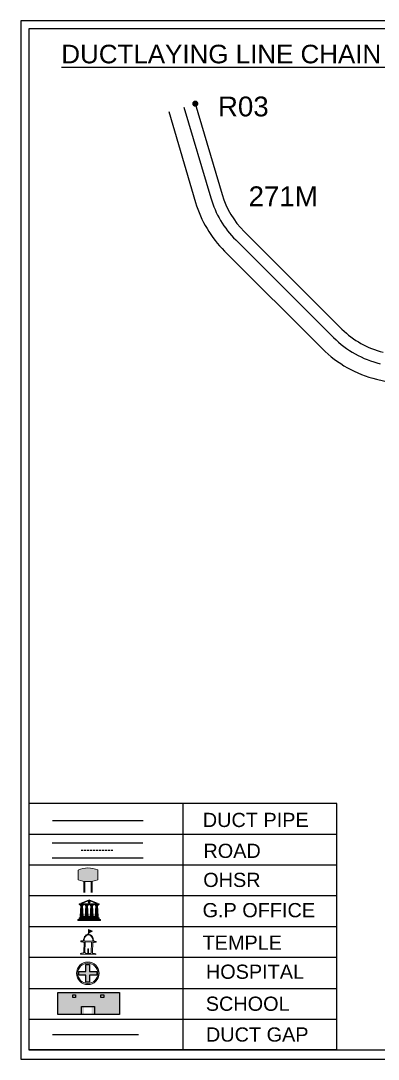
# Model space of a CAD drawing. Header units: inches. Extents: x 20 to 2041, y 8 to 1226.
# Drawn here: x 541 to 722, y 701 to 1226 of the extents above; entities that cross this region are included whole.
import ezdxf

# ---------------------------------------------------------------- set-up
doc = ezdxf.new("R2010")
doc.units = ezdxf.units.IN
doc.header["$MEASUREMENT"] = 0
doc.linetypes.add('DASHEDX2', pattern=[1.5, 1, -0.5])
for name, color, linetype in [('LANDMARK', 7, 'Continuous'), ('OHT', 7, 'Continuous'), ('pipe', 5, 'Continuous')]:
    doc.layers.add(name, color=color, linetype=linetype)
doc.styles.get("Standard").update_dxf_attribs({"font": 'arial.ttf'})

# ---------------------------------------------------------------- blocks, each defined once
blk = doc.blocks.new('OHT')
at = {"linetype": 'Continuous', "lineweight": 0, "true_color": 0x0ffffc}
blk.add_hatch(color=4, dxfattribs=at).paths.add_polyline_path([(0.012, 1), (0, 1, 0.101323), (-0.4, 0.916), (-0.4, 0.525, 0.194075), (0.399, 0.521), (0.399, 0.921, 0.097877)])
at = {"color": 4, "linetype": 'Continuous', "lineweight": 0, "true_color": 0x0ffffc, "flags": 128}
for points in [[(-0.4, 0.525), (-0.4, 0.916)], [(0.399, 0.521), (0.399, 0.921)]]:
    blk.add_lwpolyline(points, dxfattribs=at)
at = {"color": 4, "linetype": 'Continuous', "lineweight": 0, "true_color": 0x0ffffc, "const_width": 0.075, "flags": 128}
for points in [[(-0.15, 0), (-0.15, 0.475)], [(0.15, 0), (0.15, 0.473)]]:
    blk.add_lwpolyline(points, dxfattribs=at)
at = {"color": 4, "linetype": 'Continuous', "lineweight": 0, "true_color": 0x0ffffc}
for centre, radius, start, end in [((0.006, -0.019), 1.019, 67.3109, 113.4711), ((0.004, 1.513), 1.068, 247.7682, 291.7007)]:
    blk.add_arc(centre, radius, start, end, dxfattribs=at)
blk = doc.blocks.new('Government_Office')
at = {"linetype": 'Continuous', "lineweight": 0, "true_color": 0xff0000}
h = blk.add_hatch(color=1, dxfattribs=at)
h.paths.add_polyline_path([(0.44, 0.72), (0.45, 0.75), (0, 0.93), (-0.45, 0.75), (-0.44, 0.72)])
h.paths.add_polyline_path([(0.355, 0.75), (-0.355, 0.75), (0, 0.9)], flags=16)
h.paths.add_polyline_path([(0, 0.778, -1), (0, 0.872, -1)], flags=0)
h = blk.add_hatch(color=1, dxfattribs=at)
edge = h.paths.add_edge_path()
edge.add_line((-0.27, 0.195), (-0.295, 0.675))
edge.add_line((-0.295, 0.675), (-0.29, 0.675))
edge.add_arc((-0.278, 0.688), 0.0176, 225.304, 441.5659)
edge.add_line((-0.275, 0.705), (-0.395, 0.705))
edge.add_arc((-0.392, 0.688), 0.0176, 98.4341, 314.696)
edge.add_line((-0.38, 0.675), (-0.375, 0.675))
edge.add_line((-0.375, 0.675), (-0.4, 0.195))
edge.add_line((-0.4, 0.195), (-0.27, 0.195))
h = blk.add_hatch(color=1, dxfattribs=at)
edge = h.paths.add_edge_path()
edge.add_line((-0.047, 0.195), (-0.072, 0.675))
edge.add_line((-0.072, 0.675), (-0.067, 0.675))
edge.add_arc((-0.054, 0.688), 0.0176, 225.304, 441.5659)
edge.add_line((-0.052, 0.705), (-0.172, 0.705))
edge.add_arc((-0.169, 0.688), 0.0176, 98.4341, 314.696)
edge.add_line((-0.157, 0.675), (-0.152, 0.675))
edge.add_line((-0.152, 0.675), (-0.177, 0.195))
edge.add_line((-0.177, 0.195), (-0.047, 0.195))
h = blk.add_hatch(color=1, dxfattribs=at)
edge = h.paths.add_edge_path()
edge.add_arc((0, 0.825), 0.0467, 90, 270)
edge.add_arc((0, 0.825), 0.0467, 270, 450)
h = blk.add_hatch(color=1, dxfattribs=at)
edge = h.paths.add_edge_path()
edge.add_line((0.177, 0.195), (0.152, 0.675))
edge.add_line((0.152, 0.675), (0.157, 0.675))
edge.add_arc((0.169, 0.688), 0.0176, 225.304, 441.5659)
edge.add_line((0.172, 0.705), (0.052, 0.705))
edge.add_arc((0.054, 0.688), 0.0176, 98.4341, 314.696)
edge.add_line((0.067, 0.675), (0.072, 0.675))
edge.add_line((0.072, 0.675), (0.047, 0.195))
edge.add_line((0.047, 0.195), (0.177, 0.195))
h = blk.add_hatch(color=1, dxfattribs=at)
edge = h.paths.add_edge_path()
edge.add_line((0.4, 0.195), (0.375, 0.675))
edge.add_line((0.375, 0.675), (0.38, 0.675))
edge.add_arc((0.392, 0.688), 0.0176, 225.304, 441.5659)
edge.add_line((0.395, 0.705), (0.275, 0.705))
edge.add_arc((0.278, 0.688), 0.0176, 98.4341, 314.696)
edge.add_line((0.29, 0.675), (0.295, 0.675))
edge.add_line((0.295, 0.675), (0.27, 0.195))
edge.add_line((0.27, 0.195), (0.4, 0.195))
for points in [[(-0.5, 0.05), (0.5, 0.05), (0.5, 0), (-0.5, 0)], [(-0.45, 0.075), (-0.45, 0.12), (0.45, 0.12), (0.45, 0.075)], [(-0.4, 0.14), (-0.4, 0.18), (0.4, 0.18), (0.4, 0.14)]]:
    blk.add_hatch(color=1, dxfattribs=at).paths.add_polyline_path(points)
at = {"color": 1, "linetype": 'Continuous', "lineweight": 0, "true_color": 0xff0000, "flags": 128}
for points in [[(-0.45, 0.75), (-0.44, 0.72), (0.44, 0.72), (0.45, 0.75), (0, 0.93)], [(-0.355, 0.75), (0.355, 0.75), (0, 0.9)], [(-0.5, 0.05), (0.5, 0.05), (0.5, 0), (-0.5, 0)], [(-0.45, 0.075), (-0.45, 0.12), (0.45, 0.12), (0.45, 0.075)], [(-0.4, 0.14), (-0.4, 0.18), (0.4, 0.18), (0.4, 0.14)]]:
    blk.add_lwpolyline(points, close=True, dxfattribs=at)
for points in [[(-0.27, 0.195), (-0.295, 0.675), (-0.29, 0.675, 1.379694), (-0.275, 0.705), (-0.395, 0.705, 1.379694), (-0.38, 0.675), (-0.375, 0.675), (-0.4, 0.195)], [(-0.047, 0.195), (-0.072, 0.675), (-0.067, 0.675, 1.379694), (-0.052, 0.705), (-0.172, 0.705, 1.379694), (-0.157, 0.675), (-0.152, 0.675), (-0.177, 0.195)], [(0, 0.872, 1), (0, 0.778, 1)], [(0.177, 0.195), (0.152, 0.675), (0.157, 0.675, 1.379694), (0.172, 0.705), (0.052, 0.705, 1.379694), (0.067, 0.675), (0.072, 0.675), (0.047, 0.195)], [(0.4, 0.195), (0.375, 0.675), (0.38, 0.675, 1.379694), (0.395, 0.705), (0.275, 0.705, 1.379694), (0.29, 0.675), (0.295, 0.675), (0.27, 0.195)]]:
    blk.add_lwpolyline(points, format="xyb", close=True, dxfattribs=at)
blk = doc.blocks.new('Temple')
at = {"linetype": 'Continuous', "lineweight": 0, "true_color": 0xff0000}
h = blk.add_hatch(color=1, dxfattribs=at)
edge = h.paths.add_edge_path()
edge.add_line((0.012, 0.857), (0, 0.85))
edge.add_line((0, 0.85), (-0.003, 0.925))
edge.add_line((-0.003, 0.925), (-0.012, 0.925))
edge.add_line((-0.012, 0.925), (-0.012, 0.806))
edge.add_spline(control_points=[(-0.012, 0.806), (-0.004, 0.807), (0.004, 0.807), (0.012, 0.806)], knot_values=[6.223801, 6.223801, 6.223801, 6.223801, 6.343965, 6.343965, 6.343965, 6.343965], degree=3, periodic=0)
edge.add_line((0.012, 0.806), (0.012, 0.857))
at = {"linetype": 'Continuous', "lineweight": 0, "true_color": 0xe66000}
blk.add_hatch(color=32, dxfattribs=at).paths.add_polyline_path([(-0.006, 1), (0.147, 0.931), (0, 0.85)])
at = {"linetype": 'Continuous', "lineweight": 0, "true_color": 0xff0000}
h = blk.add_hatch(color=1, dxfattribs=at)
edge = h.paths.add_edge_path()
edge.add_line((0.175, 0.49), (0.225, 0.49))
edge.add_line((0.225, 0.49), (0.225, 0.497))
edge.add_line((0.225, 0.497), (0.307, 0.497))
edge.add_line((0.307, 0.497), (0.307, 0.533))
edge.add_line((0.307, 0.533), (0.257, 0.533))
edge.add_line((0.257, 0.533), (0.257, 0.54))
edge.add_line((0.257, 0.54), (0.2, 0.54))
edge.add_spline(control_points=[(0.2, 0.54), (0.2, 0.589), (0.19, 0.638), (0.142, 0.743), (0.092, 0.79), (0.027, 0.805), (0.02, 0.806), (0.012, 0.806)], knot_values=[4.712389, 4.712389, 4.712389, 4.712389, 5.278166, 5.278166, 6.117402, 6.117402, 6.223801, 6.223801, 6.223801, 6.223801], degree=3, periodic=0)
edge.add_line((0.012, 0.806), (0.012, 0.79))
edge.add_line((0.012, 0.79), (-0.012, 0.79))
edge.add_line((-0.012, 0.79), (-0.012, 0.806))
edge.add_spline(control_points=[(-0.012, 0.806), (-0.055, 0.802), (-0.096, 0.781), (-0.171, 0.699), (-0.197, 0.628), (-0.2, 0.55), (-0.2, 0.545), (-0.2, 0.54)], knot_values=[6.343965, 6.343965, 6.343965, 6.343965, 6.956638, 6.956638, 7.795874, 7.795874, 7.853982, 7.853982, 7.853982, 7.853982], degree=3, periodic=0)
edge.add_line((-0.2, 0.54), (-0.257, 0.54))
edge.add_line((-0.257, 0.54), (-0.257, 0.533))
edge.add_line((-0.257, 0.533), (-0.307, 0.533))
edge.add_line((-0.307, 0.533), (-0.307, 0.497))
edge.add_line((-0.307, 0.497), (-0.225, 0.497))
edge.add_line((-0.225, 0.497), (-0.225, 0.49))
edge.add_line((-0.225, 0.49), (-0.175, 0.49))
edge.add_line((-0.175, 0.49), (-0.175, 0.07))
edge.add_arc((-0.205, 0.07), 0.03, -90, 0, ccw=False)
edge.add_line((-0.205, 0.04), (-0.257, 0.04))
edge.add_line((-0.257, 0.04), (-0.257, 0.033))
edge.add_line((-0.257, 0.033), (-0.307, 0.033))
edge.add_line((-0.307, 0.033), (-0.307, 0))
edge.add_line((-0.307, 0), (0.307, 0))
edge.add_line((0.307, 0), (0.307, 0.033))
edge.add_line((0.307, 0.033), (0.257, 0.033))
edge.add_line((0.257, 0.033), (0.257, 0.04))
edge.add_line((0.257, 0.04), (0.205, 0.04))
edge.add_arc((0.205, 0.07), 0.03, 180, 270, ccw=False)
edge.add_line((0.175, 0.07), (0.175, 0.49))
h.paths.add_polyline_path([(0.125, 0.07, -0.414214), (0.095, 0.04), (0.05, 0.04), (0.05, 0.033), (-0.05, 0.033), (-0.05, 0.04), (-0.095, 0.04, -0.414214), (-0.125, 0.07), (-0.125, 0.497), (0.125, 0.497)], flags=16)
edge = h.paths.add_edge_path(flags=16)
edge.add_ellipse((0, 0.54), major_axis=(0, 0.242), ratio=0.722808, start_angle=270, end_angle=450, ccw=False)
edge.add_line((0.175, 0.54), (-0.175, 0.54))
h.paths.add_polyline_path([(0.012, 0.23), (0.012, 0.07), (-0.012, 0.07), (-0.012, 0.23)], flags=0)
h = blk.add_hatch(color=1, dxfattribs=at)
edge = h.paths.add_edge_path()
edge.add_line((0.012, 0.79), (0.012, 0.806))
edge.add_spline(control_points=[(0.012, 0.806), (0.004, 0.807), (-0.004, 0.807), (-0.012, 0.806)], knot_values=[6.223801, 6.223801, 6.223801, 6.223801, 6.343965, 6.343965, 6.343965, 6.343965], degree=3, periodic=0)
edge.add_line((-0.012, 0.806), (-0.012, 0.79))
edge.add_line((-0.012, 0.79), (0.012, 0.79))
at = {"color": 1, "linetype": 'Continuous', "lineweight": 0, "true_color": 0xff0000, "flags": 128}
for points in [[(0.012, 0.925), (-0.012, 0.925), (-0.012, 0.79), (0.012, 0.79)], [(0.012, 0.23), (-0.012, 0.23), (-0.012, 0.07), (0.012, 0.07)]]:
    blk.add_lwpolyline(points, close=True, dxfattribs=at)
at = {"color": 32, "linetype": 'Continuous', "lineweight": 0, "true_color": 0xe66000, "flags": 128}
blk.add_lwpolyline([(-0.006, 1), (0.147, 0.931), (0, 0.85), (-0.006, 1)], dxfattribs=at)
at = {"color": 1, "linetype": 'Continuous', "lineweight": 0, "true_color": 0xff0000, "flags": 128}
blk.add_lwpolyline([(0.2, 0.54), (0.257, 0.54), (0.257, 0.533), (0.307, 0.533), (0.307, 0.497), (0.225, 0.497), (0.225, 0.49), (0.175, 0.49), (0.175, 0.07, 0.414214), (0.205, 0.04), (0.257, 0.04), (0.257, 0.033), (0.307, 0.033), (0.307, 0), (-0.307, 0), (-0.307, 0.033), (-0.257, 0.033), (-0.257, 0.04), (-0.205, 0.04, 0.414214), (-0.175, 0.07), (-0.175, 0.49), (-0.225, 0.49), (-0.225, 0.497), (-0.307, 0.497), (-0.307, 0.533), (-0.257, 0.533), (-0.257, 0.54), (-0.2, 0.54)], format="xyb", dxfattribs=at)
blk.add_lwpolyline([(-0.175, 0.54), (0.175, 0.54)], dxfattribs=at)
blk.add_lwpolyline([(0.125, 0.497), (0.125, 0.07, -0.414214), (0.095, 0.04), (0.05, 0.04), (0.05, 0.033), (-0.05, 0.033), (-0.05, 0.04), (-0.095, 0.04, -0.414214), (-0.125, 0.07), (-0.125, 0.497)], format="xyb", close=True, dxfattribs=at)
at = {"color": 1, "linetype": 'Continuous', "lineweight": 0, "true_color": 0xff0000}
blk.add_ellipse((0, 0.54), major_axis=(0, 0.242), ratio=0.722808, start_param=4.712389, end_param=7.853982, dxfattribs=at)
blk.add_open_spline([(0.2, 0.54), (0.2, 0.589), (0.19, 0.638), (0.142, 0.743), (0.092, 0.79), (-0.023, 0.816), (-0.085, 0.794), (-0.171, 0.699), (-0.197, 0.628), (-0.2, 0.55), (-0.2, 0.545), (-0.2, 0.54)], degree=3, knots=[4.712389, 4.712389, 4.712389, 4.712389, 5.278166, 5.278166, 6.117402, 6.117402, 6.956638, 6.956638, 7.795874, 7.795874, 7.853982, 7.853982, 7.853982, 7.853982], dxfattribs=at)
blk = doc.blocks.new('*U8')
at = {"color": 0, "linetype": 'DASHEDX2', "transparency": 16777216}
blk.add_line((-8.22, 0), (8.01, 0), dxfattribs=at)
blk = doc.blocks.new('Hospital')
at = {"linetype": 'Continuous', "lineweight": 0, "true_color": 0x000000}
h = blk.add_hatch(color=18, dxfattribs=at)
h.paths.add_polyline_path([(-0.5, 0, 1), (0.5, 0, 1)])
h.paths.add_polyline_path([(0.446, 0, -1), (-0.446, 0, -1)], flags=16)
at = {"linetype": 'Continuous', "true_color": 0xff0000}
blk.add_hatch(color=1, dxfattribs=at).paths.add_polyline_path([(-0.394, 0.08), (-0.08, 0.08), (-0.08, 0.394), (0.08, 0.394), (0.08, 0.08), (0.394, 0.08), (0.394, -0.08), (0.08, -0.08), (0.08, -0.394), (-0.08, -0.394), (-0.08, -0.08), (-0.394, -0.08)])
at = {"color": 1, "linetype": 'Continuous', "true_color": 0xff0000, "flags": 128}
blk.add_lwpolyline([(-0.394, 0.08), (-0.08, 0.08), (-0.08, 0.394), (0.08, 0.394), (0.08, 0.08), (0.394, 0.08), (0.394, -0.08), (0.08, -0.08), (0.08, -0.394), (-0.08, -0.394), (-0.08, -0.08), (-0.394, -0.08)], close=True, dxfattribs=at)
at = {"color": 18, "linetype": 'Continuous', "lineweight": 0, "true_color": 0x000000}
for radius in [0.5, 0.446]:
    blk.add_circle((0, 0), radius, dxfattribs=at)

msp = doc.modelspace()

# ---------------------------------------------------------------- hatches: boundary and pattern name
at = {"ltscale": 0.5}
h = msp.add_hatch(color=5, dxfattribs=at)
h.dxf.hatch_style = 1
h.paths.add_polyline_path([(630.96, 1183.65, 1), (627.84, 1183.65, 1)])
at = {"true_color": 0xc8c92d}
h = msp.add_hatch(color=52, dxfattribs=at)
h.dxf.hatch_style = 1
h.paths.add_polyline_path([(566.23, 734.71), (560.06, 734.71), (560.06, 723.62), (566.23, 723.62)])
h.paths.add_polyline_path([(591.07, 734.71), (584.91, 734.71), (584.91, 723.62), (591.07, 723.62)])
at = {"true_color": 0x293189}
h = msp.add_hatch(color=177, dxfattribs=at)
h.dxf.hatch_style = 1
h.paths.add_polyline_path([(584.91, 734.71), (566.23, 734.71), (566.23, 723.62), (573.24, 723.62), (573.24, 727.25), (577.09, 727.25), (577.09, 723.62), (584.91, 723.62)])
h.paths.add_polyline_path([(568.89, 732.23), (567.52, 732.23), (567.52, 733.5), (568.89, 733.5)], flags=16)
h.paths.add_polyline_path([(581.77, 732.23), (581.77, 733.5), (583.14, 733.5), (583.14, 732.23)], flags=16)

# ---------------------------------------------------------------- linework, layer by layer
for p, q in [((623.65, 1181.95), (637.22, 1136.04)), ((615.98, 1179.68), (629.55, 1133.77)), ((649.85, 1114.83), (699.24, 1065.52)), ((644.19, 1109.17), (693.59, 1059.85)), ((720.92, 1044.53), (848.31, 1013.69)), ((545.38, 830.14), (545.38, 706.93)), ((623.15, 830.14), (623.15, 705.72)), ((700.91, 814.59), (545.38, 814.59)), ((557.04, 810.29), (602.92, 810.29)), ((557.04, 802.77), (603.16, 802.77)), ((700.91, 799.03), (545.38, 799.03)), ((700.91, 783.48), (545.38, 783.48)), ((700.91, 767.93), (545.38, 767.93)), ((700.91, 752.38), (545.38, 752.38)), ((545.38, 736.82), (700.91, 736.82)), ((545.38, 721.27), (700.91, 721.27)), ((545.38, 706.93), (545.38, 705.72)), ((545.38, 706.69), (545.38, 705.73)), ((700.91, 705.72), (545.38, 705.72))]:
    msp.add_line(p, q)
for points in [[(541.26, 1225.52), (541.26, 701.02), (1431.41, 701.02), (1431.41, 1225.52)], [(545.38, 1221.5), (545.38, 705.73), (1426.7, 705.73), (1426.7, 1221.5)], [(591.14, 734.71), (591.14, 723.62), (560.06, 723.62), (560.06, 734.71)], [(568.89, 733.5), (568.89, 732.23), (567.52, 732.23), (567.52, 733.5)], [(581.77, 732.23), (581.77, 733.5), (583.14, 733.5), (583.14, 732.23)]]:
    msp.add_lwpolyline(points, close=True)
for points in [[(700.91, 705.72), (700.91, 830.14), (545.38, 830.14)], [(571.91, 723.62), (571.91, 727.72), (578.43, 727.72), (578.43, 723.62)]]:
    msp.add_lwpolyline(points)
for centre, radius, start, end in [((685.17, 1150.21), 58, 196.471, 225.0448), ((685.17, 1150.21), 50, 196.471, 225.0448), ((734.57, 1100.9), 50, 225.0448, 256.3935), ((734.57, 1100.9), 58, 225.0448, 256.3935)]:
    msp.add_arc(centre, radius, start, end)
at = {"layer": 'OHT', "color": 5}
msp.add_line((557.21, 821.68), (603.09, 821.68), dxfattribs=at)
at = {"layer": 'OHT', "color": 1}
msp.add_line((557.21, 713.49), (600.8, 713.49), dxfattribs=at)
at = {"layer": 'pipe'}
for p, q in [((629.4, 1183.65), (642.98, 1137.74)), ((654.08, 1119.08), (703.48, 1069.76))]:
    msp.add_line(p, q, dxfattribs=at)
for centre, start, end in [((685.17, 1150.21), 196.471, 225.0448), ((734.57, 1100.9), 225.0448, 256.3935)]:
    msp.add_arc(centre, 44, start, end, dxfattribs=at)

# ---------------------------------------------------------------- block references
at = {"linetype": 'DASHEDX2'}
msp.add_blockref('*U8', (580.04, 806.53), dxfattribs=at)
at = {"layer": 'LANDMARK'}
for name, p, xscale, yscale, zscale in [('Government_Office', (575.8, 771.07), 11.32114773247135, 11.32114773247135, 11.32114773247135), ('Hospital', (575.11, 744.41), 11.41772014427468, 11.41772014427468, 11.41772014427468)]:
    msp.add_blockref(name, p, dxfattribs=dict(at, xscale=xscale, yscale=yscale, zscale=zscale))
at = {"layer": 'LANDMARK', "xscale": 12.62452535729322, "yscale": 12.62452535729322, "zscale": 12.62452535729322, "rotation": 358.3713438591284}
msp.add_blockref('Temple', (575.23, 753.95), dxfattribs=at)
at = {"layer": 'OHT', "xscale": 12.45189723782068, "yscale": 12.45189723782068, "zscale": 12.45189723782068}
msp.add_blockref('OHT', (575.21, 785.17), dxfattribs=at)

# ---------------------------------------------------------------- texts
at = {"color": 242, "true_color": 0xcd2027}
msp.add_text('%%UDUCTLAYING LINE CHAIN DIAGRAM FOR SOMLANAIK THANADA THANDA (PEDDEMUL)', height=9.375, dxfattribs=at).set_placement((561.76, 1204.03))
for s, height, p in [('R03', 10, (640.84, 1177.23)), ('271M', 10, (656.32, 1131.87)), ('DUCT PIPE', 7.178, (633.19, 818.3)), ('ROAD ', 7.178, (633.5, 802.69)), ('OHSR', 7.178, (633.4, 788.02)), ('G.P OFFICE', 7.178, (633.08, 772.73)), ('TEMPLE', 7.178, (633.07, 756.32)), ('HOSPITAL', 7.178, (634.75, 741.63)), ('SCHOOL', 7.178, (634.69, 725.47)), ('DUCT GAP', 7.178, (634.79, 709.92))]:
    msp.add_text(s, height=height).set_placement(p)

doc.saveas('drawing.dxf')
